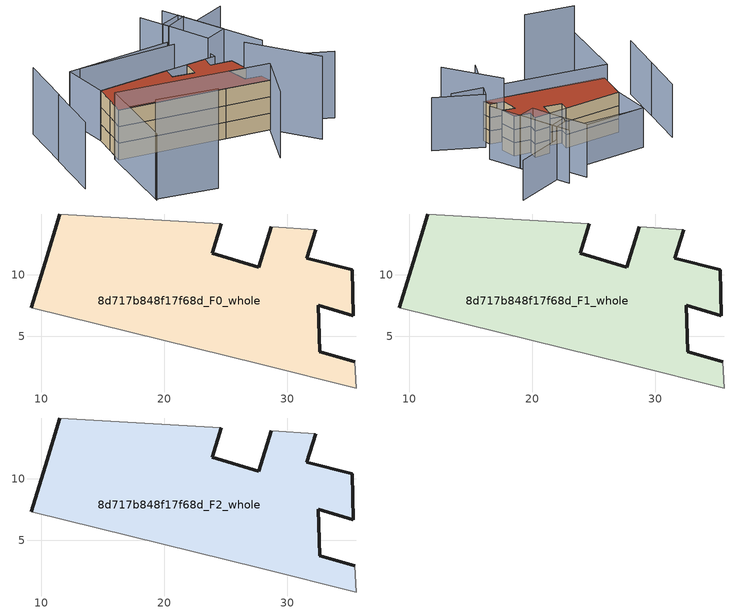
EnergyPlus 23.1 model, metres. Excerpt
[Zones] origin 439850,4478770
8d717b848f17f68d_F0_whole
 floor ground (EU_floor_Construction): 32.29,13.67 31.57,11.37 35.26,10.42 35.36,6.7 32.5,7.55 32.63,3.76 35.48,2.94 35.59,0.82 27.83,2.74 9.2,7.35 10.31,11.04 11.5,14.95 24.62,14.15 23.9,11.78 27.69,10.64 28.69,13.93 z0
 wall outside (EU_wall_Construction): 11.5,14.95 10.31,11.04 9.2,7.35 / 35.48,2.94 32.63,3.76 32.5,7.55 35.36,6.7 35.26,10.42 31.57,11.37 32.29,13.67 / 28.69,13.93 27.69,10.64 23.9,11.78 24.62,14.15 z0:3
 wall adiabatic (EU_wall_Construction): 9.2,7.35 27.83,2.74 35.59,0.82 35.48,2.94 / 32.29,13.67 28.69,13.93 / 24.62,14.15 11.5,14.95 z0:3
8d717b848f17f68d_F1_whole
 floor to 8d717b848f17f68d_F0_whole (EU_floor_Construction): 32.29,13.67 31.57,11.37 35.26,10.42 35.36,6.7 32.5,7.55 32.63,3.76 35.48,2.94 35.59,0.82 27.83,2.74 9.2,7.35 10.31,11.04 11.5,14.95 24.62,14.15 23.9,11.78 27.69,10.64 28.69,13.93 z3
 wall outside (EU_wall_Construction): 11.5,14.95 10.31,11.04 9.2,7.35 / 35.48,2.94 32.63,3.76 32.5,7.55 35.36,6.7 35.26,10.42 31.57,11.37 32.29,13.67 / 28.69,13.93 27.69,10.64 23.9,11.78 24.62,14.15 z3:6
 wall adiabatic (EU_wall_Construction): 9.2,7.35 27.83,2.74 35.59,0.82 35.48,2.94 / 32.29,13.67 28.69,13.93 / 24.62,14.15 11.5,14.95 z3:6
8d717b848f17f68d_F2_whole
 floor to 8d717b848f17f68d_F1_whole (EU_floor_Construction): 32.29,13.67 31.57,11.37 35.26,10.42 35.36,6.7 32.5,7.55 32.63,3.76 35.48,2.94 35.59,0.82 27.83,2.74 9.2,7.35 10.31,11.04 11.5,14.95 24.62,14.15 23.9,11.78 27.69,10.64 28.69,13.93 z6
 wall outside (EU_wall_Construction): 11.5,14.95 10.31,11.04 9.2,7.35 / 35.48,2.94 32.63,3.76 32.5,7.55 35.36,6.7 35.26,10.42 31.57,11.37 32.29,13.67 / 28.69,13.93 27.69,10.64 23.9,11.78 24.62,14.15 z6:9
 wall adiabatic (EU_wall_Construction): 9.2,7.35 27.83,2.74 35.59,0.82 35.48,2.94 / 32.29,13.67 28.69,13.93 / 24.62,14.15 11.5,14.95 z6:9
 roof outside (EU_roof_Construction): 35.59,0.82 35.48,2.94 32.63,3.76 32.5,7.55 35.36,6.7 35.26,10.42 31.57,11.37 32.29,13.67 28.69,13.93 27.69,10.64 23.9,11.78 24.62,14.15 11.5,14.95 10.31,11.04 9.2,7.35 27.83,2.74 z9
shading: 30.21,-8.55 37.09,3.42 / 37.09,3.42 46.75,-2.13 / 4.49,-8.35 8.87,7.98 / 8.87,7.98 42.54,-1.05 / 1.33,13.17 -1.87,2.37 / 40.08,8.46 34.51,27.48 / 4.48,23.76 1.37,13.15 / 35.84,23.55 31.64,22.27 / 31.64,22.27 30.01,27.65 / 37.93,15.82 33.8,14.64 / 33.8,14.64 31.32,23.39 / 31.32,23.39 35.45,24.56 / 35.45,24.56 37.93,15.82 z0:12; 40.04,-7.3 33.4,4.81 z0:15; 4.58,-8.01 15.05,-11.18 z0:18; 46.9,27.85 35.45,24.56 / 31.97,21.18 14.11,23.62 / 34.28,13.53 11.5,14.95 / 11.5,14.95 12.05,23.75 / 12.05,23.75 34.83,22.32 / 34.83,22.32 34.28,13.53 z0:9
[Building]
EU S2 Campaign: North Axis=0; Terrain=City; Solar Distribution=FullExterior
[Site:Location]
Madrid: Latitude=40.5; Longitude=-3.5; Time Zone=1; Elevation=609
[SizingPeriod:WeatherFileDays]
AnnualSizingPeriod: Begin Month=1; Begin Day of Month=1; End Month=12; End Day of Month=31; Day of Week for Start Day=Monday; Use Weather File Daylight Saving Period=No; Use Weather File Rain and Snow Indicators=No
[MATERIAL]
EU_InternalMass_Material: Roughness=MediumRough; Thickness=0.1; Conductivity=1; Density=1800; Specific Heat=900; Thermal Absorptance=0.9; Solar Absorptance=0.7; Visible Absorptance=0.7
[MATERIAL:NOMASS] Roughness=MediumRough; Thermal Absorptance=0.9; Solar Absorptance=0.7; Visible Absorptance=0.7
Name | Thermal Resistance
EU_wall_NoMass | 0.419739
EU_roof_NoMass | 0.352165
EU_floor_NoMass | 0.608284
[CONSTRUCTION]
EU_wall_Construction: EU_wall_NoMass
EU_roof_Construction: EU_roof_NoMass
EU_floor_Construction: EU_floor_NoMass
EU_InternalMass_Construction: EU_InternalMass_Material
[ZONE] Type=1; Multiplier=1; Ceiling Height=autocalculate; Floor Area=autocalculate; Part of Total Floor Area=Yes
Name | Volume
8d717b848f17f68d_F0_whole | 677.883
8d717b848f17f68d_F1_whole; 8d717b848f17f68d_F2_whole | 677.884
[INTERNALMASS] Construction=EU_InternalMass_Construction; Surface Area=202.865
Name | Zone or ZoneList
8d717b848f17f68d_F0_whole_EU_InternalMass | 8d717b848f17f68d_F0_whole
8d717b848f17f68d_F1_whole_EU_InternalMass | 8d717b848f17f68d_F1_whole
8d717b848f17f68d_F2_whole_EU_InternalMass | 8d717b848f17f68d_F2_whole
[OTHEREQUIPMENT] Fuel Type=Electricity; Design Level Calculation Method=Watts/Area; Power per Zone Floor Area=1; Fraction Latent=0; Fraction Radiant=0; Fraction Lost=0; Carbon Dioxide Generation Rate=0; EndUse Subcategory=EU_Step8_InternalGains
Name | Zone or ZoneList or Space or SpaceList | Schedule
EU_Step8_InternalGain_8d717b848f17f68d_F0_whole_f000 | 8d717b848f17f68d_F0_whole | EU_Step8_GainSchedule_8d717b848f17f68d_F0_whole_f000
EU_Step8_InternalGain_8d717b848f17f68d_F1_whole_f000 | 8d717b848f17f68d_F1_whole | EU_Step8_GainSchedule_8d717b848f17f68d_F1_whole_f000
EU_Step8_InternalGain_8d717b848f17f68d_F2_whole_f000 | 8d717b848f17f68d_F2_whole | EU_Step8_GainSchedule_8d717b848f17f68d_F2_whole_f000
[ZONEVENTILATION:DESIGNFLOWRATE] Schedule=EU_AlwaysOn; Design Flow Rate Calculation Method=AirChanges/Hour; Air Changes per Hour=0.703302; Ventilation Type=Natural; Fan Pressure Rise=0; Fan Total Efficiency=1; Constant Term Coefficient=1; Temperature Term Coefficient=0; Velocity Term Coefficient=0; Velocity Squared Term Coefficient=0; Minimum Indoor Temperature=-100; Maximum Indoor Temperature=100; Delta Temperature=-100; Minimum Outdoor Temperature=-100; Maximum Outdoor Temperature=100; Maximum Wind Speed=40
Name | Zone or ZoneList or Space or SpaceList
EU_ConstantAir_8d717b848f17f68d_F0_whole | 8d717b848f17f68d_F0_whole
EU_ConstantAir_8d717b848f17f68d_F1_whole | 8d717b848f17f68d_F1_whole
EU_ConstantAir_8d717b848f17f68d_F2_whole | 8d717b848f17f68d_F2_whole
[HVACTEMPLATE:THERMOSTAT] Constant Heating Setpoint=20; Constant Cooling Setpoint=50
EU_HeatOnly_8d717b848f17f68d_F0_whole; EU_HeatOnly_8d717b848f17f68d_F1_whole; EU_HeatOnly_8d717b848f17f68d_F2_whole
[HVACTEMPLATE:ZONE:IDEALLOADSAIRSYSTEM] System Availability Schedule=EU_AlwaysOn; Maximum Heating Supply Air Temperature=50; Minimum Cooling Supply Air Temperature=13; Maximum Heating Supply Air Humidity Ratio=0.0156; Minimum Cooling Supply Air Humidity Ratio=0.0077; Heating Limit=NoLimit; Cooling Limit=NoLimit; Heating Availability Schedule=EU_AlwaysOn; Cooling Availability Schedule=EU_CoolingOff; Dehumidification Control Type=ConstantSensibleHeatRatio; Cooling Sensible Heat Ratio=0.7; Dehumidification Setpoint=60; Humidification Control Type=None; Humidification Setpoint=30; Outdoor Air Method=None; Outdoor Air Flow Rate per Person=0.00944; Outdoor Air Flow Rate per Zone Floor Area=0; Outdoor Air Flow Rate per Zone=0; Demand Controlled Ventilation Type=None; Outdoor Air Economizer Type=NoEconomizer; Heat Recovery Type=None; Sensible Heat Recovery Effectiveness=0.7; Latent Heat Recovery Effectiveness=0.65
Name | Template Thermostat
8d717b848f17f68d_F0_whole | EU_HeatOnly_8d717b848f17f68d_F0_whole
8d717b848f17f68d_F1_whole | EU_HeatOnly_8d717b848f17f68d_F1_whole
8d717b848f17f68d_F2_whole | EU_HeatOnly_8d717b848f17f68d_F2_whole
[SIZING:ZONE] Zone Cooling Design Supply Air Temperature Input Method=SupplyAirTemperature; Zone Cooling Design Supply Air Temperature=13; Zone Heating Design Supply Air Temperature Input Method=SupplyAirTemperature; Zone Heating Design Supply Air Temperature=50; Zone Cooling Design Supply Air Humidity Ratio=0.008; Zone Heating Design Supply Air Humidity Ratio=0.008; Cooling Design Air Flow Method=DesignDay; Cooling Design Air Flow Rate=0; Cooling Minimum Air Flow per Zone Floor Area=0.000762; Cooling Minimum Air Flow=0; Cooling Minimum Air Flow Fraction=0.2; Heating Design Air Flow Method=DesignDay; Heating Design Air Flow Rate=0; Heating Maximum Air Flow per Zone Floor Area=0.002032; Heating Maximum Air Flow=0.141576; Heating Maximum Air Flow Fraction=0.3; Account for Dedicated Outdoor Air System=No; Dedicated Outdoor Air System Control Strategy=NeutralSupplyAir; Dedicated Outdoor Air Low Setpoint Temperature for Design=autosize; Dedicated Outdoor Air High Setpoint Temperature for Design=autosize; Zone Load Sizing Method=Sensible Load Only No Latent Load; Zone Latent Cooling Design Supply Air Humidity Ratio Input Method=HumidityRatioDifference; Zone Cooling Design Supply Air Humidity Ratio Difference=0.005; Zone Latent Heating Design Supply Air Humidity Ratio Input Method=HumidityRatioDifference; Zone Humidification Design Supply Air Humidity Ratio Difference=0.005
8d717b848f17f68d_F0_whole; 8d717b848f17f68d_F1_whole; 8d717b848f17f68d_F2_whole
[SCHEDULE:CONSTANT]
Name | Hourly Value
EU_AlwaysOn | 1
EU_CoolingOff | 0
[SCHEDULE:FILE] Column Number=1; Rows to Skip at Top=0; Number of Hours of Data=8760; Column Separator=Comma; Interpolate to Timestep=No; Minutes per Item=60; Adjust Schedule for Daylight Savings=Yes
Name | File
EU_Step8_GainSchedule_8d717b848f17f68d_F0_whole_f000 | ../../schedules/8d717b848f17f68d/8d717b848f17f68d_F0_whole_f000_gain.csv
EU_Step8_GainSchedule_8d717b848f17f68d_F1_whole_f000 | ../../schedules/8d717b848f17f68d/8d717b848f17f68d_F1_whole_f000_gain.csv
EU_Step8_GainSchedule_8d717b848f17f68d_F2_whole_f000 | ../../schedules/8d717b848f17f68d/8d717b848f17f68d_F2_whole_f000_gain.csv
